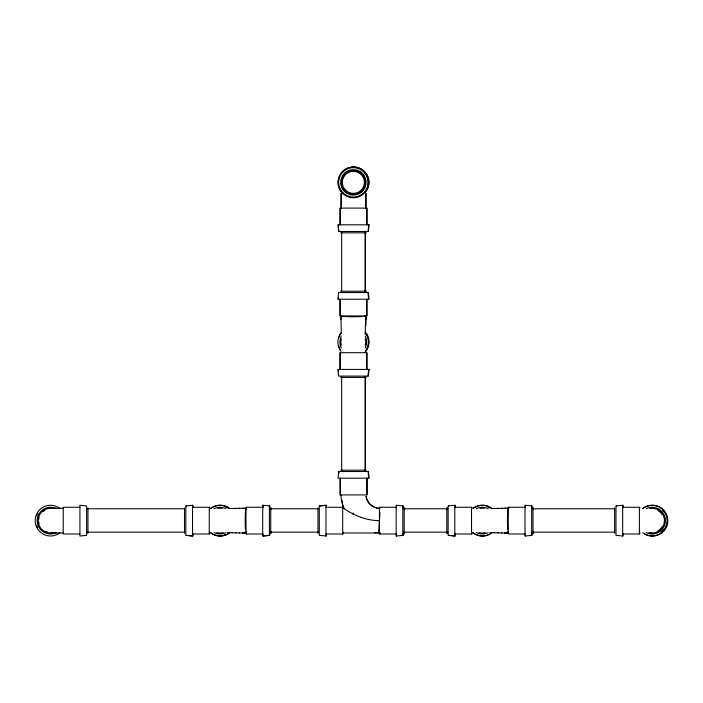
<?xml version="1.0" encoding="UTF-8"?>
<svg xmlns="http://www.w3.org/2000/svg" width="703" height="703" viewBox="0 0 703 703"><rect width="100%" height="100%" fill="white"/><g stroke="black" fill="none" stroke-linecap="round" stroke-linejoin="round"><path stroke-width="1.05" d="M341.684 470.843L341.684 376.773M341.684 290.893L341.684 232.06M365.077 470.843L365.077 376.773M365.077 290.893L365.077 232.06M365.472 470.834L365.472 376.764M365.472 290.884L365.472 232.06M365.244 333.644L365.217 334.171L365.639 315.946A12.364 0.808 0 0 0 365.217 315.735M365.92 325.436L366.035 315.946A12.364 0.808 0 0 0 365.613 315.735M378.636 532.971L379.963 512.759M379.058 532.549L374.427 532.698M338.301 299.232L338.495 297.325M338.881 473.418L339.066 471.511M368.064 231.489L368.732 224.811M367.985 376.096L368.653 369.418M376.026 520.528L379.444 520.633C366.518 520.659 354.057 515.589 343.574 508.269L341.315 499.587L341.017 494.974M352.906 513.858L353.073 513.041L352.739 513.77M508.673 508.269L504.859 508.287L508.673 508.269L508.462 508.691A12.364 0.808 -90 0 0 508.278 508.269A12.373 0.808 90 0 0 507.707 511.854A12.364 0.808 -90 0 0 507.707 529.377M361.746 517.636L361.219 517.434M242.983 508.287L239.143 508.331M505.255 508.287L501.415 508.331M365.63 319.364L365.639 315.946L363.987 316.35M366.026 319.355L366.035 315.946M63.226 532.997L50.519 532.997L53.727 532.575A12.364 12.364 0 0 1 38.173 521.169A12.364 12.364 0 0 1 52.672 508.454M649.941 508.55L652.059 508.269M229.24 508.629L232.429 508.515M491.511 508.629L494.701 508.515M232.034 508.515L236.023 508.41M494.306 508.515L498.304 508.41M235.628 508.41L239.53 508.331M497.909 508.41L501.81 508.331M52.663 508.55L50.924 508.269M340.656 232.825L366.351 232.825M364.672 291.209L366.368 291.209M340.577 291.209L365.973 291.209M340.577 377.432L366.368 377.432M340.683 470.175L366.474 470.175M79.931 507.267L63.226 507.267L63.226 534.008L79.931 534.008M192.534 507.267L209.635 507.267L209.635 507.724M263.107 507.267L246.006 507.267L246.006 534.008L263.107 533.999L263.107 536.011L269.794 535.343L269.794 533.366M325.972 507.267L343.082 507.267L343.082 507.724M396.554 507.267L379.444 507.267L379.444 534.008L396.554 533.999L396.554 536.011M454.806 507.267L471.915 507.267L471.915 507.724M525.387 507.267L508.278 507.267L508.278 534.008L525.387 533.999L525.387 536.011M622.673 507.267L639.774 507.267L639.774 507.724M50.546 508.269L63.226 508.269M376.404 508.269L379.84 508.269L379.84 508.77M87.26 508.77L184.502 508.77M269.899 508.77L318.099 508.77M403.557 508.77L447.802 508.77M532.312 508.77L614.65 508.77M87.26 532.162L184.502 532.162M269.899 532.162L318.099 532.162M403.557 532.162L447.802 532.162M532.312 532.162L614.65 532.162M246.401 532.997L242.588 532.988L246.006 533.006A12.364 0.808 -90 0 0 246.208 532.584A12.373 0.808 -90 0 0 246.401 532.997L239.143 532.944M342.686 532.997L379.84 532.997M508.673 532.997L504.877 532.997L508.673 532.997A12.373 0.808 -90 0 1 508.462 532.584A12.364 0.808 -90 0 1 508.278 532.997L507.874 531.345M651.681 532.997L648.878 532.584A12.364 12.364 0 0 0 664.432 521.178A12.364 12.364 0 0 0 649.932 508.462M192.534 534.008L209.635 533.999L209.635 532.215M325.972 534.008L343.082 533.999L343.082 532.215M454.806 534.008L471.915 533.999L471.915 532.215M622.673 534.008L639.774 533.999L639.774 532.215M501.415 532.944L505.272 532.997M497.909 532.865L501.81 532.944M235.628 532.865L239.53 532.944M494.306 532.751L498.304 532.865M232.034 532.76L236.023 532.865M490.58 532.61L490.053 532.584L494.701 532.751M228.299 532.61L227.772 532.584L232.429 532.751M448.523 535.343L455.201 536.011L455.201 533.946M186.242 535.343L192.93 536.011L192.93 533.946M378.056 508.128C371.896 507.671 366.623 502.452 365.885 496.353M376.298 507.777C371.07 506.415 366.957 501.722 366.281 496.353M340.911 319.347L340.911 315.946L341.306 333.644M246.006 533.006L245.602 531.345M343.011 505.457L343.969 508.269M341.711 499.587L342.695 504.526M367.985 292.553L368.653 299.232M368.082 471.511L368.75 478.189M338.275 224.802L338.468 226.718M338.758 229.582L338.943 231.489M338.301 369.418L338.495 371.325M639.379 507.267L639.379 534.008M623.069 507.724L623.069 505.264L615.986 505.932L615.986 535.343L623.069 536.011L623.069 533.946M622.673 505.264L622.673 536.011M616.382 505.932L616.382 506.432M614.65 507.935L614.65 533.34M533.401 507.935L533.401 509.64M533.401 531.635L533.401 533.331M533.006 507.935L533.006 533.34M532.066 508.366L532.066 505.932L524.992 505.264L524.992 536.011L532.066 535.343L532.066 533.366M531.67 505.932L531.67 535.343M525.387 505.264L525.387 507.724M508.673 507.267L508.673 507.724M471.52 507.267L471.52 534.008M455.201 507.724L455.201 505.264L448.127 505.932L448.127 535.343L454.806 536.011L454.806 505.264M448.523 505.932L448.523 506.432M447.187 507.935L447.187 509.64M447.187 531.635L447.187 533.331M446.792 507.935L446.792 533.34M404.568 507.935L404.568 509.64M404.568 531.635L404.568 533.331M404.181 507.935L404.181 533.34M403.232 508.366L403.232 505.932L396.158 505.264L396.158 536.011L403.232 535.343L403.232 533.366M402.837 505.932L402.837 535.343M396.554 505.264L396.554 507.724M379.84 507.267L379.84 507.724M379.84 532.215L379.84 533.999M367.142 478.189L367.142 494.903L340.015 494.903L340.015 478.189M367.019 224.802L367.019 208.097L339.988 208.097L339.988 224.811M367.036 299.232L367.036 315.946L339.909 315.946L339.909 299.232M367.036 369.418L367.036 352.704L339.909 352.704L339.909 369.418M366.729 208.097L366.729 224.811M366.746 478.189L366.746 494.903M366.641 299.232L366.641 315.946M366.641 352.704L366.641 369.418M366.017 193.395L366.017 208.431M365.727 193.395L365.727 208.431M353.354 170.504L353.354 171.339M342.686 507.267L342.686 534.008M341.289 193.395L341.289 208.431M340.99 193.395L340.99 208.431M340.41 478.189L340.41 494.903M340.278 208.097L340.278 224.802M340.305 299.232L340.305 315.946M340.305 352.704L340.305 369.418M326.368 507.724L326.368 505.264L319.689 505.932L319.689 506.432M326.368 533.946L326.368 536.011L319.294 535.343L319.294 505.932L325.972 505.264L325.972 536.011M317.958 507.935L317.958 533.34M271.13 507.935L271.13 509.64M271.13 531.635L271.13 533.331M270.734 507.935L270.734 533.34M269.794 508.366L269.794 505.932L262.711 505.264L262.711 536.011L269.398 535.343L269.398 505.932M263.107 505.264L263.107 507.724M246.401 507.267L246.401 507.724M246.401 508.691L242.588 508.287L246.401 508.269L246.191 508.691A12.364 0.808 -90 0 0 246.006 508.269A12.373 0.808 90 0 0 245.435 511.854A12.364 0.808 -90 0 0 245.435 529.377M246.401 532.215L246.401 533.999M209.239 507.267L209.239 534.008M192.93 507.724L192.93 505.264L185.847 505.932L185.847 535.343L192.534 536.011L192.534 505.264M186.242 505.932L186.242 506.432M184.511 507.935L184.511 533.34M87.954 507.935L87.954 533.34M658.79 510.888A11.696 11.696 0 0 1 662.208 514.622M44.676 510.334A11.696 11.696 0 0 0 43.006 511.512A11.863 11.863 0 0 1 44.588 510.36M362.019 316.517A12.364 0.808 0 0 1 347.097 316.64A12.364 0.808 0 0 1 341.333 315.735M365.472 332.651A15.369 15.369 0 0 1 365.472 351.368M341.078 351.368A15.369 15.369 0 0 1 341.078 332.651M365.261 336.096A13.366 13.366 0 0 1 365.261 347.923M341.289 347.923A13.366 13.366 0 0 1 341.289 336.096M365.217 338.811A12.364 12.364 0 0 1 365.217 345.208M341.333 345.208A12.364 12.364 0 0 1 341.333 338.811M365.305 185.566A12.364 12.364 0 0 1 362.827 190.311M362.098 191.111A12.364 12.364 0 0 1 359.541 193.07M346.271 192.499A12.364 12.364 0 0 1 343.231 189.459M342.651 188.545A12.364 12.364 0 0 1 341.737 186.594M342.651 176.181A12.364 12.364 0 0 1 350.156 170.425M359.541 171.655A12.364 12.364 0 0 1 362.098 173.623M362.827 174.414A12.364 12.364 0 0 1 364.066 176.181M491.573 532.83A15.369 15.369 0 0 1 472.855 532.83M472.855 508.436A15.369 15.369 0 0 1 491.573 508.436M488.128 532.628A13.366 13.366 0 0 1 476.3 532.628M476.3 508.647A13.366 13.366 0 0 1 488.128 508.647M485.413 532.584A12.364 12.364 0 0 1 479.015 532.584M480.061 508.462A12.364 12.364 0 0 1 484.358 508.462M229.292 532.83A15.369 15.369 0 0 1 210.575 532.83M210.575 508.436A15.369 15.369 0 0 1 229.292 508.436M225.848 532.628A13.366 13.366 0 0 1 214.02 532.628M214.02 508.647A13.366 13.366 0 0 1 225.848 508.647M223.132 532.584A12.364 12.364 0 0 1 216.735 532.584M217.789 508.462A12.364 12.364 0 0 1 222.086 508.462M349.672 167.516A15.369 15.369 0 0 1 365.209 192.499M341.456 191.726A15.369 15.369 0 0 1 338.802 186.339M338.407 184.371A15.369 15.369 0 0 1 340.34 174.678M340.867 173.826A15.369 15.369 0 0 1 348.714 167.806M364.699 172.666A14.701 14.701 0 0 1 366.386 175.012M366.834 175.855A14.701 14.701 0 0 1 367.854 178.562M368.073 179.493A14.701 14.701 0 0 1 368.073 185.241M365.226 331.869A15.369 15.369 0 0 1 365.226 352.15M340.357 349.699A15.369 15.369 0 0 1 338.82 345.99M338.82 338.029A15.369 15.369 0 0 1 340.357 334.32M368.091 339.136A14.701 14.701 0 0 1 368.091 344.883M367.88 345.814A14.701 14.701 0 0 1 366.861 348.521M366.404 349.365A14.701 14.701 0 0 1 365.34 350.964M365.34 333.055A14.701 14.701 0 0 1 366.404 334.654M366.861 335.498A14.701 14.701 0 0 1 367.88 338.205M229.688 532.83A15.369 15.369 0 0 1 210.97 532.83M210.97 508.436A15.369 15.369 0 0 1 229.688 508.436M225.953 534.218A14.701 14.701 0 0 1 224.134 534.842M225.057 506.714A14.701 14.701 0 0 1 227.684 507.9M491.968 532.83A15.369 15.369 0 0 1 473.251 532.83M473.251 508.436A15.369 15.369 0 0 1 491.968 508.436M487.328 506.714A14.701 14.701 0 0 1 489.956 507.9M56.442 532.619A13.366 13.366 0 0 1 37.154 520.633A13.366 13.366 0 0 1 56.442 508.647M47.453 532.092A11.863 11.863 0 0 1 45.51 531.389M39.06 523.709A11.863 11.863 0 0 1 38.7 521.67M38.7 519.605A11.863 11.863 0 0 1 39.06 517.566M59.878 532.83A15.369 15.369 0 0 1 39.192 531.02A15.369 15.369 0 0 1 39.192 510.246A15.369 15.369 0 0 1 59.878 508.436M37.786 527.988A14.701 14.701 0 0 1 36.6 525.361M36.6 515.914A14.701 14.701 0 0 1 37.786 513.287M662.358 526.565A11.863 11.863 0 0 1 658.017 530.914M658.017 510.36A11.863 11.863 0 0 1 661.804 513.831M663.746 529.587A14.701 14.701 0 0 1 661.031 532.303M662.481 510.237A14.701 14.701 0 0 1 663.746 511.687M642.727 508.436A15.369 15.369 0 0 1 663.412 510.246A15.369 15.369 0 0 1 663.412 531.02A15.369 15.369 0 0 1 642.727 532.83M646.162 508.647A13.366 13.366 0 0 1 665.451 520.633A13.366 13.366 0 0 1 646.162 532.628M666.901 517.76A14.701 14.701 0 0 1 666.901 523.507M666.681 524.438A14.701 14.701 0 0 1 661.426 532.303M662.876 510.237A14.701 14.701 0 0 1 666.4 515.914M643.122 508.436A15.369 15.369 0 0 1 667.551 517.636A15.369 15.369 0 0 1 648.5 535.484M647.542 535.194A15.369 15.369 0 0 1 644.792 533.946M338.574 292.553L337.906 299.232L369.049 299.232L368.381 292.545L338.574 292.553M338.679 471.511L338.002 478.189L369.145 478.189L368.477 471.511L338.679 471.511M369.022 224.802L368.354 231.489L338.653 231.489L337.985 224.811L369.022 224.802M369.049 369.418L368.381 376.096L338.574 376.096L337.906 369.418L369.049 369.418M86.618 535.343L79.931 536.011L79.931 505.264L86.618 505.932L86.618 535.343M345.56 190.162A11.028 11.028 0 0 0 364.013 185.223A11.028 11.028 0 0 0 350.507 171.717A11.028 11.028 0 0 0 345.56 190.162M347.423 192.64A11.863 11.863 0 0 0 365.226 182.367A11.863 11.863 0 0 0 347.423 172.094A11.863 11.863 0 0 0 347.423 192.64M347.01 193.36A12.698 12.698 0 0 0 366.061 182.367A12.698 12.698 0 0 0 347.01 171.365A12.698 12.698 0 0 0 347.01 193.36M342.959 192.763A14.701 14.701 0 0 0 367.564 186.172A14.701 14.701 0 0 0 349.549 168.158A14.701 14.701 0 0 0 342.959 192.763M342.484 193.237A15.369 15.369 0 0 0 368.205 186.348A15.369 15.369 0 0 0 349.382 167.516A15.369 15.369 0 0 0 342.484 193.237"/></g></svg>
